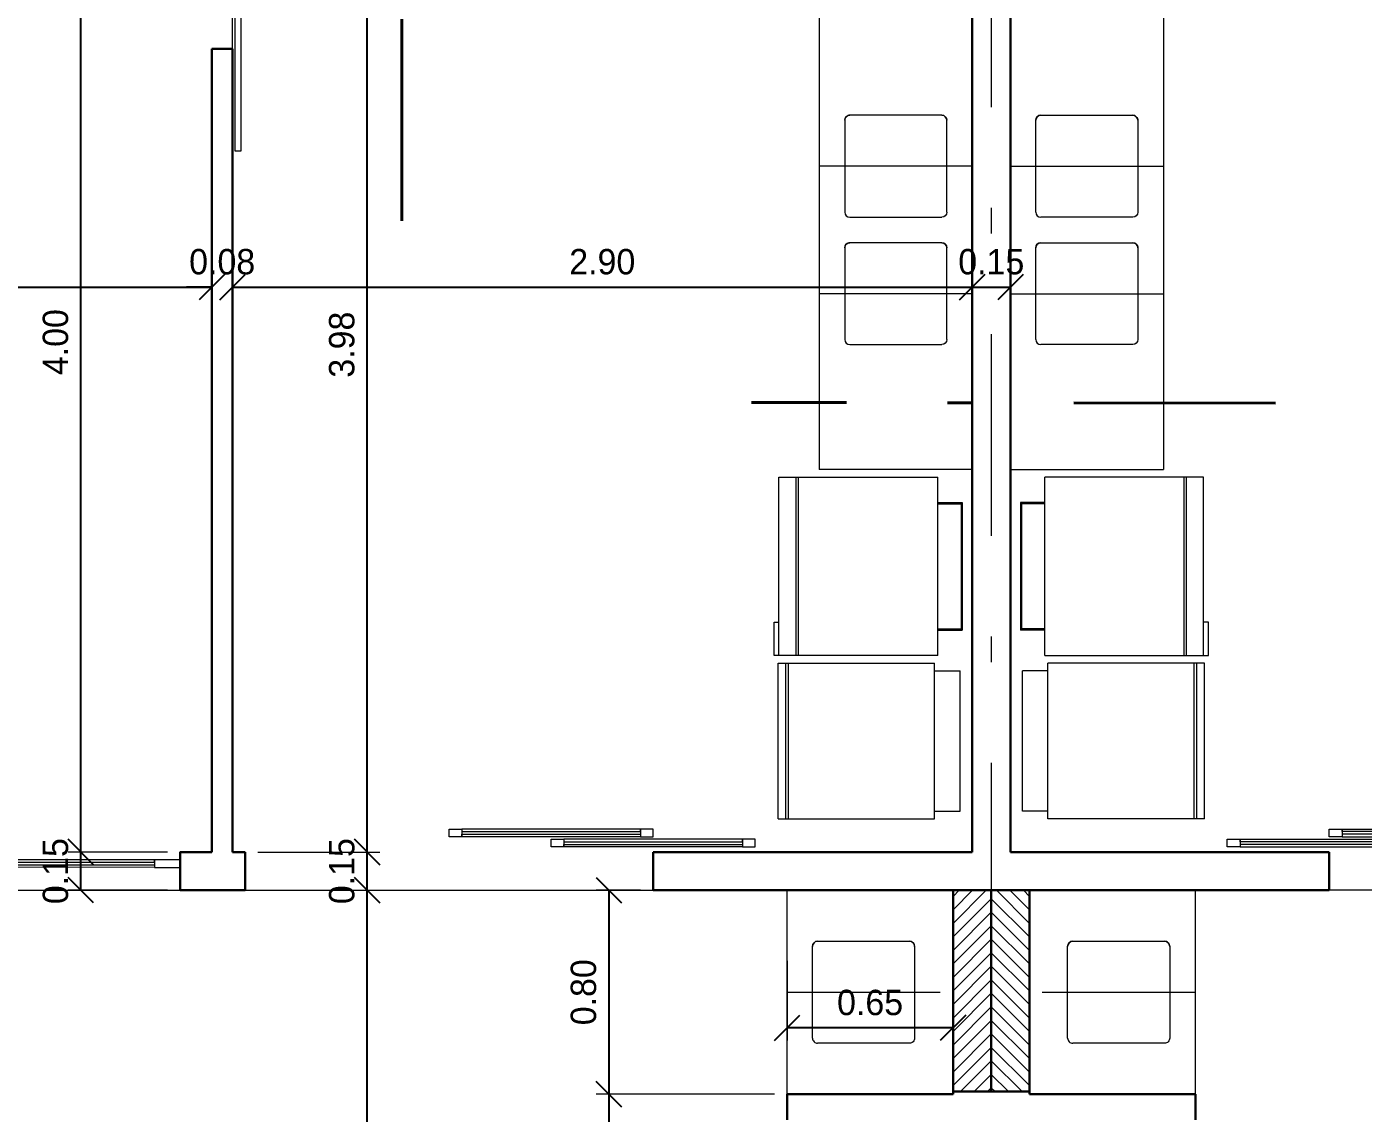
# Model space of a CAD drawing. Header units: metres. Extents: x 2.9 to 62.3, y 8 to 50.1.
# Drawn here: x 26.72 to 31.96, y 34.38 to 38.65 of the extents above; entities that cross this region are included whole.
import ezdxf

# ---------------------------------------------------------------- set-up
doc = ezdxf.new("R2010")
doc.units = ezdxf.units.M
doc.header["$MEASUREMENT"] = 0
doc.linetypes.add('DGN Style 4', pattern=[1.582636, 0.790824, -0.395412, 0.00098853, -0.395412])
doc.layers.get('Defpoints').update_dxf_attribs({"lineweight": 0})
for name, color, linetype, lineweight in [('00-EDIFICACOES TÉRREO', 7, 'Continuous', 0), ('24 - Textos Gerais', 7, 'Continuous', 0), ('CORNIJAS_VAR NA PLANTA PTIPO 1', 7, 'Continuous', 0), ('Level 14', 7, 'Continuous', 0), ('Level 3', 7, 'Continuous', 0), ('Level 36', 7, 'Continuous', 0), ('Level 43', 7, 'Continuous', 0), ('Level 45', 7, 'Continuous', 0), ('Level 7', 7, 'Continuous', 0), ('PILARES ESTRUTURAL', 7, 'Continuous', 0)]:
    doc.layers.add(name, color=color, linetype=linetype, lineweight=lineweight)
doc.styles.add('Style-INTL_ENGINEERING', font='INTL_ENGINEERING.shx')
doc.dimstyles.get("Standard").update_dxf_attribs({"dimtxt": 0.18, "dimasz": 0.18, "dimexe": 0.18, "dimexo": 0.0625, "dimgap": 0.09, "dimtad": 0, "dimtih": 1, "dimtoh": 1, "dimdec": 4, "dimzin": 1, "dimdsep": 46, "dimtxsty": 'Standard', "dimcen": 0, "dimadec": 0, "dimazin": 0, "dimtfac": 1, "dimtdec": 4, "dimtofl": 0, "dimtmove": 0, "dimatfit": 3, "dimfxl": 0, "dimtolj": 1, "dimtzin": 1, "dimarcsym": 0})

# ---------------------------------------------------------------- blocks, each defined once
blk = doc.blocks.new('_Oblique')
at = {"color": 0, "linetype": 'ByBlock', "lineweight": -2}
blk.add_line((0.5, 0.5), (-0.5, -0.5), dxfattribs=at)
blk = doc.blocks.new('*D204')
at = {"layer": 'Defpoints', "color": 0, "linetype": 'Continuous', "lineweight": 0}
for p in [(27.44455, 38.55904), (21.14455, 38.50904), (27.44455, 37.62472)]:
    blk.add_point(p, dxfattribs=at)
at = {"layer": 'Level 43', "color": 2, "linetype": 'Continuous', "lineweight": 0}
for p, q in [((21.14455, 38.45954), (21.14455, 37.57522)), ((27.44455, 38.50954), (27.44455, 37.57522))]:
    blk.add_line(p, q, dxfattribs=at)
at = {"layer": 'Level 43', "color": 0, "linetype": 'Continuous', "lineweight": -2}
blk.add_line((21.14455, 37.62472), (27.44455, 37.62472), dxfattribs=at)
at = {"layer": 'Level 43', "color": 0, "linetype": 'Continuous', "lineweight": -2, "xscale": 0.0995, "yscale": 0.0995, "zscale": 0.0995, "rotation": 180}
blk.add_blockref('_Oblique', (21.14455, 37.62472), dxfattribs=at)
at = {"layer": 'Level 43', "color": 0, "linetype": 'Continuous', "lineweight": -2, "xscale": 0.0995, "yscale": 0.0995, "zscale": 0.0995}
blk.add_blockref('_Oblique', (27.44455, 37.62472), dxfattribs=at)
at = {"layer": 'Level 43', "color": 0, "linetype": 'Continuous', "lineweight": 0, "insert": (24.29455, 37.72397), "char_height": 0.0995, "attachment_point": 5, "style": 'Style-INTL_ENGINEERING'}
blk.add_mtext('6.30', dxfattribs=at)
blk = doc.blocks.new('*D205')
at = {"layer": 'Defpoints', "color": 0, "linetype": 'Continuous', "lineweight": 0}
for p in [(27.44455, 38.55904), (27.52455, 38.55904), (27.52455, 37.62472)]:
    blk.add_point(p, dxfattribs=at)
at = {"layer": 'Level 43', "color": 2, "linetype": 'Continuous', "lineweight": 0}
for p, q in [((27.44455, 38.50954), (27.44455, 37.57522)), ((27.52455, 38.50954), (27.52455, 37.57522))]:
    blk.add_line(p, q, dxfattribs=at)
at = {"layer": 'Level 43', "color": 0, "linetype": 'Continuous', "lineweight": -2}
for p, q in [((27.44455, 37.62472), (27.34505, 37.62472)), ((27.52455, 37.62472), (27.62405, 37.62472))]:
    blk.add_line(p, q, dxfattribs=at)
at = {"layer": 'Level 43', "color": 0, "linetype": 'Continuous', "lineweight": -2, "xscale": 0.0995, "yscale": 0.0995, "zscale": 0.0995}
blk.add_blockref('_Oblique', (27.44455, 37.62472), dxfattribs=at)
at = {"layer": 'Level 43', "color": 0, "linetype": 'Continuous', "lineweight": -2, "xscale": 0.0995, "yscale": 0.0995, "zscale": 0.0995, "rotation": 180}
blk.add_blockref('_Oblique', (27.52455, 37.62472), dxfattribs=at)
at = {"layer": 'Level 43', "color": 0, "linetype": 'Continuous', "lineweight": 0, "insert": (27.48455, 37.72397), "char_height": 0.0995, "attachment_point": 5, "style": 'Style-INTL_ENGINEERING'}
blk.add_mtext('0.08', dxfattribs=at)
blk = doc.blocks.new('*D206')
at = {"layer": 'Defpoints', "color": 0, "linetype": 'Continuous', "lineweight": 0}
for p in [(27.5246, 38.559), (30.4245, 37.6247), (30.4245, 37.3991)]:
    blk.add_point(p, dxfattribs=at)
at = {"layer": 'Level 43', "color": 2, "linetype": 'Continuous', "lineweight": 0}
for p, q in [((27.5246, 38.5095), (27.5246, 37.5752)), ((30.4245, 37.4486), (30.4245, 37.6742))]:
    blk.add_line(p, q, dxfattribs=at)
at = {"layer": 'Level 43', "color": 0, "linetype": 'Continuous', "lineweight": -2}
blk.add_line((27.5246, 37.6247), (30.4245, 37.6247), dxfattribs=at)
at = {"layer": 'Level 43', "color": 0, "linetype": 'Continuous', "lineweight": -2, "xscale": 0.0995, "yscale": 0.0995, "zscale": 0.0995, "rotation": 180}
blk.add_blockref('_Oblique', (27.5246, 37.6247), dxfattribs=at)
at = {"layer": 'Level 43', "color": 0, "linetype": 'Continuous', "lineweight": -2, "xscale": 0.0995, "yscale": 0.0995, "zscale": 0.0995}
blk.add_blockref('_Oblique', (30.4245, 37.6247), dxfattribs=at)
at = {"layer": 'Level 43', "color": 0, "linetype": 'Continuous', "lineweight": 0, "insert": (28.9746, 37.724), "char_height": 0.0995, "attachment_point": 5, "style": 'Style-INTL_ENGINEERING'}
blk.add_mtext('2.90', dxfattribs=at)
blk = doc.blocks.new('*D207')
at = {"layer": 'Defpoints', "color": 0, "linetype": 'Continuous', "lineweight": 0}
for p in [(30.5745, 39.3892), (30.5745, 37.6247), (30.4245, 37.3991)]:
    blk.add_point(p, dxfattribs=at)
at = {"layer": 'Level 43', "color": 2, "linetype": 'Continuous', "lineweight": 0}
for p, q in [((30.5745, 39.3397), (30.5745, 37.5752)), ((30.4245, 37.4486), (30.4245, 37.6742))]:
    blk.add_line(p, q, dxfattribs=at)
at = {"layer": 'Level 43', "color": 0, "linetype": 'Continuous', "lineweight": -2}
blk.add_line((30.4245, 37.6247), (30.5745, 37.6247), dxfattribs=at)
at = {"layer": 'Level 43', "color": 0, "linetype": 'Continuous', "lineweight": -2, "xscale": 0.0995, "yscale": 0.0995, "zscale": 0.0995, "rotation": 180}
blk.add_blockref('_Oblique', (30.4245, 37.6247), dxfattribs=at)
at = {"layer": 'Level 43', "color": 0, "linetype": 'Continuous', "lineweight": -2, "xscale": 0.0995, "yscale": 0.0995, "zscale": 0.0995}
blk.add_blockref('_Oblique', (30.5745, 37.6247), dxfattribs=at)
at = {"layer": 'Level 43', "color": 0, "linetype": 'Continuous', "lineweight": 0, "insert": (30.4996, 37.724), "char_height": 0.0995, "attachment_point": 5, "style": 'Style-INTL_ENGINEERING'}
blk.add_mtext('0.15', dxfattribs=at)
blk = doc.blocks.new('*D209')
at = {"layer": 'Defpoints', "color": 0, "linetype": 'Continuous', "lineweight": 0}
for p in [(27.5745, 35.259), (28.053, 35.259), (29.3053, 32.8283)]:
    blk.add_point(p, dxfattribs=at)
at = {"layer": 'Level 43', "color": 2, "linetype": 'Continuous', "lineweight": 0}
for p, q in [((27.6241, 35.259), (28.1025, 35.259)), ((29.2558, 32.8283), (28.0035, 32.8283))]:
    blk.add_line(p, q, dxfattribs=at)
at = {"layer": 'Level 43', "color": 0, "linetype": 'Continuous', "lineweight": -2}
blk.add_line((28.053, 32.8283), (28.053, 35.259), dxfattribs=at)
at = {"layer": 'Level 43', "color": 0, "linetype": 'Continuous', "lineweight": -2, "xscale": 0.0995, "yscale": 0.0995, "zscale": 0.0995}
for p, rotation in [((28.053, 35.259), 90), ((28.053, 32.8283), 270)]:
    blk.add_blockref('_Oblique', p, dxfattribs=dict(at, rotation=rotation))
at = {"layer": 'Level 43', "color": 0, "linetype": 'Continuous', "lineweight": 0, "insert": (27.9537, 34.0436), "char_height": 0.0995, "attachment_point": 5, "rotation": 90, "style": 'Style-INTL_ENGINEERING'}
blk.add_mtext('2.43', dxfattribs=at)
blk = doc.blocks.new('*D210')
at = {"layer": 'Defpoints', "color": 0, "linetype": 'Continuous', "lineweight": 0}
for p in [(27.5746, 35.409), (28.053, 35.409), (27.5745, 35.259)]:
    blk.add_point(p, dxfattribs=at)
at = {"layer": 'Level 43', "color": 2, "linetype": 'Continuous', "lineweight": 0}
for p, q in [((27.6241, 35.409), (28.1025, 35.409)), ((27.6241, 35.259), (28.1025, 35.259))]:
    blk.add_line(p, q, dxfattribs=at)
at = {"layer": 'Level 43', "color": 0, "linetype": 'Continuous', "lineweight": -2}
blk.add_line((28.053, 35.259), (28.053, 35.409), dxfattribs=at)
at = {"layer": 'Level 43', "color": 0, "linetype": 'Continuous', "lineweight": -2, "xscale": 0.0995, "yscale": 0.0995, "zscale": 0.0995}
for p, rotation in [((28.053, 35.409), 90), ((28.053, 35.259), 270)]:
    blk.add_blockref('_Oblique', p, dxfattribs=dict(at, rotation=rotation))
at = {"layer": 'Level 43', "color": 0, "linetype": 'Continuous', "lineweight": 0, "insert": (27.9537, 35.334), "char_height": 0.0995, "attachment_point": 5, "rotation": 90, "style": 'Style-INTL_ENGINEERING'}
blk.add_mtext('0.15', dxfattribs=at)
blk = doc.blocks.new('*D211')
at = {"layer": 'Defpoints', "color": 0, "linetype": 'Continuous', "lineweight": 0}
for p in [(28.053, 39.3892), (28.3895, 39.3892), (27.5746, 35.409)]:
    blk.add_point(p, dxfattribs=at)
at = {"layer": 'Level 43', "color": 2, "linetype": 'Continuous', "lineweight": 0}
for p, q in [((28.34, 39.3892), (28.0035, 39.3892)), ((27.6241, 35.409), (28.1025, 35.409))]:
    blk.add_line(p, q, dxfattribs=at)
at = {"layer": 'Level 43', "color": 0, "linetype": 'Continuous', "lineweight": -2}
blk.add_line((28.053, 35.409), (28.053, 39.3892), dxfattribs=at)
at = {"layer": 'Level 43', "color": 0, "linetype": 'Continuous', "lineweight": -2, "xscale": 0.0995, "yscale": 0.0995, "zscale": 0.0995}
for p, rotation in [((28.053, 39.3892), 90), ((28.053, 35.409), 270)]:
    blk.add_blockref('_Oblique', p, dxfattribs=dict(at, rotation=rotation))
at = {"layer": 'Level 43', "color": 0, "linetype": 'Continuous', "lineweight": 0, "insert": (27.9537, 37.3991), "char_height": 0.0995, "attachment_point": 5, "rotation": 90, "style": 'Style-INTL_ENGINEERING'}
blk.add_mtext('3.98', dxfattribs=at)
blk = doc.blocks.new('*D320')
at = {"layer": 'Defpoints', "color": 0, "linetype": 'Continuous', "lineweight": 0}
for p in [(29.6995, 35.0314), (30.3495, 34.9314), (29.6995, 34.719)]:
    blk.add_point(p, dxfattribs=at)
at = {"layer": 'Level 43', "color": 2, "linetype": 'Continuous', "lineweight": 0}
for p, q in [((29.6995, 34.9819), (29.6995, 34.6695)), ((30.3495, 34.8819), (30.3495, 34.6695))]:
    blk.add_line(p, q, dxfattribs=at)
at = {"layer": 'Level 43', "color": 0, "linetype": 'Continuous', "lineweight": -2}
blk.add_line((30.3495, 34.719), (29.6995, 34.719), dxfattribs=at)
at = {"layer": 'Level 43', "color": 0, "linetype": 'Continuous', "lineweight": -2, "xscale": 0.0995, "yscale": 0.0995, "zscale": 0.0995, "rotation": 180}
blk.add_blockref('_Oblique', (29.6995, 34.719), dxfattribs=at)
at = {"layer": 'Level 43', "color": 0, "linetype": 'Continuous', "lineweight": -2, "xscale": 0.0995, "yscale": 0.0995, "zscale": 0.0995}
blk.add_blockref('_Oblique', (30.3495, 34.719), dxfattribs=at)
at = {"layer": 'Level 43', "color": 0, "linetype": 'Continuous', "lineweight": 0, "insert": (30.0245, 34.8182), "char_height": 0.0995, "attachment_point": 5, "style": 'Style-INTL_ENGINEERING'}
blk.add_mtext('0.65', dxfattribs=at)
blk = doc.blocks.new('*D361')
at = {"layer": 'Defpoints', "color": 0, "linetype": 'Continuous', "lineweight": 0}
for p in [(26.93073, 39.40904), (27.44455, 39.40904), (27.31954, 35.40903)]:
    blk.add_point(p, dxfattribs=at)
at = {"layer": 'Level 43', "color": 2, "linetype": 'Continuous', "lineweight": 0}
for p, q in [((27.39505, 39.40904), (26.88123, 39.40904)), ((27.27004, 35.40903), (26.88123, 35.40903))]:
    blk.add_line(p, q, dxfattribs=at)
at = {"layer": 'Level 43', "color": 0, "linetype": 'Continuous', "lineweight": -2}
blk.add_line((26.93073, 35.40903), (26.93073, 39.40904), dxfattribs=at)
at = {"layer": 'Level 43', "color": 0, "linetype": 'Continuous', "lineweight": -2, "xscale": 0.0995, "yscale": 0.0995, "zscale": 0.0995}
for p, rotation in [((26.93073, 39.40904), 90), ((26.93073, 35.40903), 270)]:
    blk.add_blockref('_Oblique', p, dxfattribs=dict(at, rotation=rotation))
at = {"layer": 'Level 43', "color": 0, "linetype": 'Continuous', "lineweight": 0, "insert": (26.83148, 37.409035), "char_height": 0.0995, "attachment_point": 5, "rotation": 90, "style": 'Style-INTL_ENGINEERING'}
blk.add_mtext('4.00', dxfattribs=at)
blk = doc.blocks.new('*D360')
at = {"layer": 'Defpoints', "color": 0, "linetype": 'Continuous', "lineweight": 0}
for p in [(26.93073, 35.40903), (27.31954, 35.40903), (27.31954, 35.25904)]:
    blk.add_point(p, dxfattribs=at)
at = {"layer": 'Level 43', "color": 2, "linetype": 'Continuous', "lineweight": 0}
for p, q in [((27.27004, 35.40903), (26.88123, 35.40903)), ((27.27004, 35.25904), (26.88123, 35.25904))]:
    blk.add_line(p, q, dxfattribs=at)
at = {"layer": 'Level 43', "color": 0, "linetype": 'Continuous', "lineweight": -2}
blk.add_line((26.93073, 35.25904), (26.93073, 35.40903), dxfattribs=at)
at = {"layer": 'Level 43', "color": 0, "linetype": 'Continuous', "lineweight": -2, "xscale": 0.0995, "yscale": 0.0995, "zscale": 0.0995}
for p, rotation in [((26.93073, 35.40903), 90), ((26.93073, 35.25904), 270)]:
    blk.add_blockref('_Oblique', p, dxfattribs=dict(at, rotation=rotation))
at = {"layer": 'Level 43', "color": 0, "linetype": 'Continuous', "lineweight": 0, "insert": (26.83148, 35.334035), "char_height": 0.0995, "attachment_point": 5, "rotation": 90, "style": 'Style-INTL_ENGINEERING'}
blk.add_mtext('0.15', dxfattribs=at)
blk = doc.blocks.new('*D370')
at = {"layer": 'Defpoints', "color": 0, "linetype": 'Continuous', "lineweight": 0}
for p in [(29.6995, 34.459), (29.0006, 33.569), (29.3053, 33.569)]:
    blk.add_point(p, dxfattribs=at)
at = {"layer": 'Level 43', "color": 2, "linetype": 'Continuous', "lineweight": 0}
for p, q in [((29.65, 34.459), (28.9511, 34.459)), ((29.2558, 33.569), (28.9511, 33.569))]:
    blk.add_line(p, q, dxfattribs=at)
at = {"layer": 'Level 43', "color": 0, "linetype": 'Continuous', "lineweight": -2}
blk.add_line((29.0006, 34.459), (29.0006, 33.569), dxfattribs=at)
at = {"layer": 'Level 43', "color": 0, "linetype": 'Continuous', "lineweight": -2, "xscale": 0.0995, "yscale": 0.0995, "zscale": 0.0995}
for p, rotation in [((29.0006, 34.459), 90), ((29.0006, 33.569), 270)]:
    blk.add_blockref('_Oblique', p, dxfattribs=dict(at, rotation=rotation))
at = {"layer": 'Level 43', "color": 0, "linetype": 'Continuous', "lineweight": 0, "insert": (28.9013, 34.014), "char_height": 0.0995, "attachment_point": 5, "rotation": 90, "style": 'Style-INTL_ENGINEERING'}
blk.add_mtext('0.89', dxfattribs=at)
blk = doc.blocks.new('*D369')
at = {"layer": 'Defpoints', "color": 0, "linetype": 'Continuous', "lineweight": 0}
for p in [(29.1745, 35.259), (29.0006, 34.459), (29.6995, 34.459)]:
    blk.add_point(p, dxfattribs=at)
at = {"layer": 'Level 43', "color": 2, "linetype": 'Continuous', "lineweight": 0}
for p, q in [((29.125, 35.259), (28.951, 35.259)), ((29.65, 34.459), (28.951, 34.459))]:
    blk.add_line(p, q, dxfattribs=at)
at = {"layer": 'Level 43', "color": 0, "linetype": 'Continuous', "lineweight": -2}
blk.add_line((29.0006, 35.259), (29.0006, 34.459), dxfattribs=at)
at = {"layer": 'Level 43', "color": 0, "linetype": 'Continuous', "lineweight": -2, "xscale": 0.0995, "yscale": 0.0995, "zscale": 0.0995}
for p, rotation in [((29.0006, 35.259), 90), ((29.0006, 34.459), 270)]:
    blk.add_blockref('_Oblique', p, dxfattribs=dict(at, rotation=rotation))
at = {"layer": 'Level 43', "color": 0, "linetype": 'Continuous', "lineweight": 0, "insert": (28.9013, 34.859), "char_height": 0.0995, "attachment_point": 5, "rotation": 90, "style": 'Style-INTL_ENGINEERING'}
blk.add_mtext('0.80', dxfattribs=at)
blk = doc.blocks.new('*U443')
at = {"layer": 'Level 3', "color": 2, "linetype": 'DGN Style 4', "lineweight": 40}
blk.add_line((-0.0555, -2.1144), (-0.053, 0.7084), dxfattribs=at)
blk = doc.blocks.new('*U445')
at = {"layer": 'Level 3', "color": 2, "linetype": 'DGN Style 4', "lineweight": 40}
blk.add_line((1.3729, -0.0666), (-0.682, -0.0647), dxfattribs=at)
blk = doc.blocks.new('GELP')
at = {"layer": '24 - Textos Gerais', "color": 172, "linetype": 'Continuous', "lineweight": 0}
for p, q in [((0, 0.7), (0, 0.7)), ((0, 0.7), (0.67, 0.7)), ((0, 0.7), (0, 0)), ((0.57, 0.7), (0.57, 0)), ((0.58, 0.7), (0.58, 0)), ((0.65, 0.7), (0.65, 0)), ((0.67, 0.7), (0.67, 0.5695)), ((0, 0.6), (-0.1, 0.6)), ((-0.1, 0.1), (-0.1, 0.6)), ((0, 0.595), (-0.1, 0.595)), ((-0.095, 0.1), (-0.095, 0.6)), ((0.67, 0.5695), (0.65, 0.5694)), ((0, 0.105), (-0.1, 0.105)), ((0, 0.1), (-0.1, 0.1)), ((0.65, 0), (0, 0))]:
    blk.add_line(p, q, dxfattribs=at)
blk = doc.blocks.new('FREZP')
at = {"layer": '24 - Textos Gerais', "color": 172, "linetype": 'Continuous', "lineweight": 0}
for p, q in [((0.03, -0.1), (0.03, 0)), ((0.03, 0), (0.58, 0)), ((0.58, -0.1), (0.58, 0)), ((0, -0.1), (0.61, -0.1)), ((0, -0.713), (0, -0.1)), ((0.61, -0.713), (0.61, -0.1)), ((0, -0.673), (0.61, -0.673)), ((0, -0.683), (0.61, -0.683)), ((0, -0.713), (0.61, -0.713))]:
    blk.add_line(p, q, dxfattribs=at)
blk = doc.blocks.new('CUBA40')
at = {"layer": '24 - Textos Gerais', "color": 172, "linetype": 'Continuous', "lineweight": 0}
for p, q in [((0.0994, 0.18), (0.0994, -0.18)), ((0.4793, 0.2), (0.1194, 0.2)), ((0.4993, -0.18), (0.4993, 0.18)), ((0.1193, -0.2), (0.4793, -0.2))]:
    blk.add_line(p, q, dxfattribs=at)
at = {"layer": '24 - Textos Gerais', "color": 172, "linetype": 'DGN Style 4', "lineweight": 0}
blk.add_line((0, 0), (0.6, 0), dxfattribs=at)
at = {"layer": '24 - Textos Gerais', "color": 172, "linetype": 'Continuous', "lineweight": 0, "extrusion": (0, 0, -1)}
for centre, start, end in [((-0.1193, 0.18), 360, 90), ((-0.1193, -0.18), 270, 360), ((-0.4793, -0.18), 180, 270), ((-0.4793, -0.18), 180, 270)]:
    blk.add_arc(centre, 0.02, start, end, dxfattribs=at)
at = {"layer": '24 - Textos Gerais', "color": 172, "linetype": 'Continuous', "lineweight": 0}
for centre, start, end in [((0.4793, 0.18), 0, 90), ((0.4793, 0.18), 0, 90), ((0.1193, -0.18), 180, 270), ((0.4793, -0.18), 270, 0)]:
    blk.add_arc(centre, 0.02, start, end, dxfattribs=at)
blk = doc.blocks.new('CUBA40_1')
at = {"layer": '24 - Textos Gerais', "color": 172, "linetype": 'Continuous', "lineweight": 0}
for p, q in [((0.0994, 0.18), (0.0994, -0.18)), ((0.4793, 0.2), (0.1194, 0.2)), ((0.4993, -0.18), (0.4993, 0.18)), ((0.1193, -0.2), (0.4793, -0.2))]:
    blk.add_line(p, q, dxfattribs=at)
at = {"layer": '24 - Textos Gerais', "color": 172, "linetype": 'DGN Style 4', "lineweight": 0}
blk.add_line((0, 0), (0.6, 0), dxfattribs=at)
at = {"layer": '24 - Textos Gerais', "color": 172, "linetype": 'Continuous', "lineweight": 0, "extrusion": (0, 0, -1)}
for centre, start, end in [((-0.1193, 0.18), 360, 90), ((-0.1193, -0.18), 270, 360), ((-0.4793, -0.18), 180, 270), ((-0.4793, -0.18), 180, 270)]:
    blk.add_arc(centre, 0.02, start, end, dxfattribs=at)
at = {"layer": '24 - Textos Gerais', "color": 172, "linetype": 'Continuous', "lineweight": 0}
for centre, start, end in [((0.4793, 0.18), 0, 90), ((0.4793, 0.18), 0, 90), ((0.1193, -0.18), 180, 270), ((0.4793, -0.18), 270, 0)]:
    blk.add_arc(centre, 0.02, start, end, dxfattribs=at)
blk = doc.blocks.new('GELP_1')
at = {"layer": '24 - Textos Gerais', "color": 172, "linetype": 'Continuous', "lineweight": 0}
for p, q in [((0, 0.7), (0, 0.7)), ((0, 0.7), (0.67, 0.7)), ((0, 0.7), (0, 0)), ((0.57, 0.7), (0.57, 0)), ((0.58, 0.7), (0.58, 0)), ((0.65, 0.7), (0.65, 0)), ((0.67, 0.7), (0.67, 0.5695)), ((0, 0.6), (-0.1, 0.6)), ((-0.1, 0.1), (-0.1, 0.6)), ((0, 0.595), (-0.1, 0.595)), ((-0.095, 0.1), (-0.095, 0.6)), ((0.67, 0.5695), (0.65, 0.5694)), ((0, 0.105), (-0.1, 0.105)), ((0, 0.1), (-0.1, 0.1)), ((0.65, 0), (0, 0))]:
    blk.add_line(p, q, dxfattribs=at)
blk = doc.blocks.new('FREZP_1')
at = {"layer": '24 - Textos Gerais', "color": 172, "linetype": 'Continuous', "lineweight": 0}
for p, q in [((0.03, -0.1), (0.03, 0)), ((0.03, 0), (0.58, 0)), ((0.58, -0.1), (0.58, 0)), ((0, -0.1), (0.61, -0.1)), ((0, -0.713), (0, -0.1)), ((0.61, -0.713), (0.61, -0.1)), ((0, -0.673), (0.61, -0.673)), ((0, -0.683), (0.61, -0.683)), ((0, -0.713), (0.61, -0.713))]:
    blk.add_line(p, q, dxfattribs=at)
blk = doc.blocks.new('CUBA40_2')
at = {"layer": '24 - Textos Gerais', "color": 172, "linetype": 'Continuous', "lineweight": 0}
for p, q in [((0.0994, 0.18), (0.0994, -0.18)), ((0.4793, 0.2), (0.1194, 0.2)), ((0.4993, -0.18), (0.4993, 0.18)), ((0.1193, -0.2), (0.4793, -0.2))]:
    blk.add_line(p, q, dxfattribs=at)
at = {"layer": '24 - Textos Gerais', "color": 172, "linetype": 'DGN Style 4', "lineweight": 0}
blk.add_line((0, 0), (0.6, 0), dxfattribs=at)
at = {"layer": '24 - Textos Gerais', "color": 172, "linetype": 'Continuous', "lineweight": 0, "extrusion": (0, 0, -1)}
for centre, start, end in [((-0.1193, 0.18), 360, 90), ((-0.1193, -0.18), 270, 360), ((-0.4793, -0.18), 180, 270), ((-0.4793, -0.18), 180, 270)]:
    blk.add_arc(centre, 0.02, start, end, dxfattribs=at)
at = {"layer": '24 - Textos Gerais', "color": 172, "linetype": 'Continuous', "lineweight": 0}
for centre, start, end in [((0.4793, 0.18), 0, 90), ((0.4793, 0.18), 0, 90), ((0.1193, -0.18), 180, 270), ((0.4793, -0.18), 270, 0)]:
    blk.add_arc(centre, 0.02, start, end, dxfattribs=at)
blk = doc.blocks.new('CUBA40_3')
at = {"layer": '24 - Textos Gerais', "color": 172, "linetype": 'Continuous', "lineweight": 0}
for p, q in [((0.0994, 0.18), (0.0994, -0.18)), ((0.4793, 0.2), (0.1194, 0.2)), ((0.4993, -0.18), (0.4993, 0.18)), ((0.1193, -0.2), (0.4793, -0.2))]:
    blk.add_line(p, q, dxfattribs=at)
at = {"layer": '24 - Textos Gerais', "color": 172, "linetype": 'DGN Style 4', "lineweight": 0}
blk.add_line((0, 0), (0.6, 0), dxfattribs=at)
at = {"layer": '24 - Textos Gerais', "color": 172, "linetype": 'Continuous', "lineweight": 0, "extrusion": (0, 0, -1)}
for centre, start, end in [((-0.1193, 0.18), 360, 90), ((-0.1193, -0.18), 270, 360), ((-0.4793, -0.18), 180, 270), ((-0.4793, -0.18), 180, 270)]:
    blk.add_arc(centre, 0.02, start, end, dxfattribs=at)
at = {"layer": '24 - Textos Gerais', "color": 172, "linetype": 'Continuous', "lineweight": 0}
for centre, start, end in [((0.4793, 0.18), 0, 90), ((0.4793, 0.18), 0, 90), ((0.1193, -0.18), 180, 270), ((0.4793, -0.18), 270, 0)]:
    blk.add_arc(centre, 0.02, start, end, dxfattribs=at)
blk = doc.blocks.new('*U497')
at = {"layer": 'Level 36', "color": 172, "linetype": 'Continuous', "lineweight": 13}
for p, q in [((-0.675, 0.8802), (-0.675, -1)), ((0.675, 0.8802), (0.675, -1)), ((-0.075, -1), (-0.675, -1)), ((0.075, -1), (0.675, -1))]:
    blk.add_line(p, q, dxfattribs=at)
at = {"layer": 'Level 36', "color": 172, "linetype": 'Continuous', "lineweight": 0}
for p, q in [((-0.075, -1), (-0.675, -1)), ((0.075, -1), (0.675, -1))]:
    blk.add_line(p, q, dxfattribs=at)
at = {"layer": '24 - Textos Gerais', "color": 172, "linetype": 'DGN Style 4', "lineweight": 0, "rotation": 180}
for name, p in [('CUBA40', (-0.075, 0.1901)), ('CUBA40_1', (-0.075, -0.3099))]:
    blk.add_blockref(name, p, dxfattribs=at)
at = {"layer": '24 - Textos Gerais', "color": 172, "linetype": 'DGN Style 4', "lineweight": 0, "extrusion": (0, 0, -1), "rotation": 180}
for name, p in [('CUBA40_2', (-0.075, 0.1901)), ('CUBA40_3', (-0.075, -0.3099))]:
    blk.add_blockref(name, p, dxfattribs=at)
at = {"layer": '24 - Textos Gerais', "color": 172, "linetype": 'Continuous', "lineweight": 0, "xscale": 0.9580252202581632, "zscale": 0.9580252202581632, "rotation": 180}
blk.add_blockref('GELP', (-0.2097, -1.0294), dxfattribs=at)
at = {"layer": '24 - Textos Gerais', "color": 172, "linetype": 'Continuous', "lineweight": 0, "extrusion": (0, 0, -1), "xscale": 0.9580252202581632, "zscale": 0.9580252202581632, "rotation": 180}
blk.add_blockref('GELP_1', (-0.2097, -1.0294), dxfattribs=at)
at = {"layer": '24 - Textos Gerais', "color": 172, "linetype": 'Continuous', "lineweight": 0, "extrusion": (0, 0, -1), "rotation": 90}
blk.add_blockref('FREZP', (0.1222, -2.3696), dxfattribs=at)
at = {"layer": '24 - Textos Gerais', "color": 172, "linetype": 'Continuous', "lineweight": 0, "rotation": 90}
blk.add_blockref('FREZP_1', (0.1222, -2.3696), dxfattribs=at)
blk = doc.blocks.new('SC2858')
at = {"layer": '00-EDIFICACOES TÉRREO', "color": 7, "linetype": 'Continuous', "lineweight": 13, "flags": 128}
for points in [[(-0.52496, -0.01499), (-0.47498, -0.01499), (-0.47496, 0.01501), (-0.52498, 0.01501)], [(0.22506, 0.00497), (-0.475, 0.00501), (-0.47496, 0.01501), (0.22504, 0.01497)], [(0.27504, -0.01501), (0.22506, -0.01501), (0.22504, 0.01497), (0.27504, 0.01499)], [(-0.47498, -0.01499), (0.22506, -0.01501), (0.22506, -0.00501), (-0.47498, -0.00497)]]:
    blk.add_lwpolyline(points, close=True, dxfattribs=at)
blk = doc.blocks.new('SC2851')
at = {"layer": '00-EDIFICACOES TÉRREO', "color": 7, "linetype": 'Continuous', "lineweight": 13, "flags": 128}
for points in [[(-0.52498, -0.01499), (-0.475, -0.01499), (-0.47498, 0.01501), (-0.52498, 0.01501)], [(0.22504, 0.00497), (-0.475, 0.00501), (-0.47498, 0.01501), (0.22504, 0.01497)], [(0.27504, -0.01501), (0.22504, -0.01501), (0.22504, 0.01497), (0.27502, 0.01499)], [(-0.475, -0.01499), (0.22504, -0.01501), (0.22504, -0.00501), (-0.47498, -0.00497)]]:
    blk.add_lwpolyline(points, close=True, dxfattribs=at)
blk = doc.blocks.new('PM320')
at = {"layer": 'Level 14', "color": 7, "linetype": 'Continuous', "lineweight": 13, "flags": 128}
for points in [[(5.5, -0.0301), (4.25, -0.0301), (4.25, -0.04), (5.5, -0.0401)], [(4.25, -0.05), (5.5, -0.0501), (5.5, -0.0601), (4.25, -0.06)], [(5.5, -0.0601), (5.6, -0.0601), (5.6, -0.0301), (5.5, -0.0301)]]:
    blk.add_lwpolyline(points, close=True, dxfattribs=at)
at = {"layer": 'Level 7', "color": 7, "linetype": 'Continuous', "lineweight": 30}
blk.add_line((5.6, 0.0001), (5.6, -0.1499), dxfattribs=at)
blk = doc.blocks.new('*U555')
at = {"layer": 'Level 36', "color": 172, "linetype": 'Continuous', "lineweight": 13}
for p, q in [((-0.2006, -0.18), (-0.2006, 0.18)), ((-0.1807, 0.2), (0.1794, 0.2)), ((0.1994, 0.18), (0.1994, -0.18)), ((0.1793, -0.2), (-0.1806, -0.2))]:
    blk.add_line(p, q, dxfattribs=at)
at = {"layer": 'Level 36', "color": 172, "linetype": 'DGN Style 4', "lineweight": 13}
blk.add_line((-0.3, 0), (0.3, 0), dxfattribs=at)
at = {"layer": 'Level 36', "color": 172, "linetype": 'Continuous', "lineweight": 13, "extrusion": (0, 0, -1)}
for centre, start, end in [((0.1807, 0.18), 359.9998, 89.9998), ((-0.1793, 0.18), 89.9998, 179.9998), ((-0.1793, -0.18), 179.9998, 269.9998), ((-0.1793, -0.18), 179.9998, 269.9998)]:
    blk.add_arc(centre, 0.02, start, end, dxfattribs=at)
at = {"layer": 'Level 36', "color": 172, "linetype": 'Continuous', "lineweight": 13}
for centre, start, end in [((-0.1807, 0.18), 90.0002, 180.0001), ((0.1793, 0.18), 0.0002, 90.0002), ((0.1793, 0.18), 0.0002, 90.0002), ((-0.1807, -0.18), 180.0002, 270.0002)]:
    blk.add_arc(centre, 0.02, start, end, dxfattribs=at)

msp = doc.modelspace()

# ---------------------------------------------------------------- linework, layer by layer
at = {"layer": '00-EDIFICACOES TÉRREO', "color": 7, "linetype": 'Continuous', "lineweight": 13, "flags": 128}
msp.add_lwpolyline([(27.5596, 38.959), (27.5346, 38.959), (27.5346, 38.159), (27.5596, 38.159)], close=True, dxfattribs=at)
at = {"layer": 'CORNIJAS_VAR NA PLANTA PTIPO 1', "color": 7, "linetype": 'Continuous', "lineweight": 0}
for p, q in [((27.5246, 38.559), (27.5246, 39.359)), ((21.7196, 35.259), (27.3195, 35.259))]:
    msp.add_line(p, q, dxfattribs=at)
at = {"layer": 'CORNIJAS_VAR NA PLANTA PTIPO 1', "color": 7, "linetype": 'Continuous', "lineweight": 30}
for p, q in [((30.4245, 39.3892), (30.4245, 35.409)), ((30.5745, 39.3892), (30.5745, 35.409)), ((27.5246, 38.559), (27.4445, 38.559)), ((27.4445, 38.559), (27.4445, 35.409)), ((27.5246, 38.559), (27.5246, 35.409)), ((27.4445, 35.409), (27.3195, 35.409)), ((27.5745, 35.409), (27.5246, 35.409)), ((30.4245, 35.409), (29.1745, 35.409)), ((30.5745, 35.409), (31.8246, 35.409)), ((27.5745, 35.259), (27.3196, 35.259)), ((30.3496, 35.259), (29.1745, 35.259)), ((30.3496, 35.259), (30.3496, 34.459)), ((30.6496, 35.259), (30.6496, 34.459)), ((30.6496, 35.259), (31.8246, 35.259)), ((29.6995, 34.359), (29.6995, 34.459)), ((30.3496, 34.459), (29.6995, 34.459)), ((30.6496, 34.459), (31.2996, 34.459)), ((31.2996, 34.359), (31.2996, 34.459))]:
    msp.add_line(p, q, dxfattribs=at)
at = {"layer": 'CORNIJAS_VAR NA PLANTA PTIPO 1', "color": 7, "linetype": 'Continuous', "lineweight": 30, "flags": 128}
for points in [[(27.5746, 35.409), (27.5745, 35.259)], [(29.1745, 35.409), (29.1745, 35.259)], [(31.8246, 35.409), (31.8246, 35.259)]]:
    msp.add_lwpolyline(points, dxfattribs=at)
at = {"layer": 'Level 36', "color": 172, "linetype": 'Continuous', "lineweight": 13, "flags": 128}
for points in [[(29.6995, 34.459), (29.6995, 35.259)], [(31.2996, 34.459), (31.2996, 35.259)]]:
    msp.add_lwpolyline(points, dxfattribs=at)
at = {"layer": 'Level 43', "color": 3, "linetype": 'DGN Style 4', "lineweight": 0}
msp.add_line((30.4996, 47.5301), (30.4996, 31.4338), dxfattribs=at)
at = {"layer": 'Level 45', "color": 6, "linetype": 'Continuous', "lineweight": 0}
for p, q in [((30.3496, 35.1291), (30.4795, 35.259)), ((30.3496, 35.1821), (30.4264, 35.259)), ((30.3496, 35.2351), (30.3734, 35.259)), ((30.3496, 35.076), (30.4996, 35.226)), ((30.6496, 35.076), (30.4996, 35.226)), ((30.6496, 35.1291), (30.5196, 35.259)), ((30.6496, 35.1821), (30.5727, 35.259)), ((30.6496, 35.2351), (30.6257, 35.259)), ((30.3496, 35.023), (30.4996, 35.173)), ((30.6496, 35.023), (30.4996, 35.173)), ((30.3496, 34.97), (30.4996, 35.12)), ((30.6496, 34.97), (30.4996, 35.12)), ((30.3496, 34.9169), (30.4996, 35.0669)), ((30.6496, 34.9169), (30.4996, 35.0669)), ((30.3496, 34.8639), (30.4996, 35.0139)), ((30.6496, 34.8639), (30.4996, 35.0139)), ((30.3496, 34.8109), (30.4996, 34.9609)), ((30.6496, 34.8109), (30.4996, 34.9609)), ((30.3496, 34.7578), (30.4996, 34.9078)), ((30.6496, 34.7578), (30.4996, 34.9078)), ((30.3496, 34.7048), (30.4996, 34.8548)), ((30.6496, 34.7048), (30.4996, 34.8548)), ((30.3496, 34.6518), (30.4996, 34.8018)), ((30.6496, 34.6518), (30.4996, 34.8018)), ((30.3496, 34.5987), (30.4996, 34.7487)), ((30.6496, 34.5987), (30.4996, 34.7487)), ((30.3496, 34.5457), (30.4996, 34.6957)), ((30.6496, 34.5457), (30.4996, 34.6957)), ((30.3496, 34.4927), (30.4996, 34.6427)), ((30.6496, 34.4927), (30.4996, 34.6427)), ((30.3789, 34.469), (30.4996, 34.5896)), ((30.6202, 34.469), (30.4996, 34.5896)), ((30.4319, 34.469), (30.4996, 34.5366)), ((30.5672, 34.469), (30.4996, 34.5366)), ((30.4849, 34.469), (30.4996, 34.4836)), ((30.5142, 34.469), (30.4996, 34.4836))]:
    msp.add_line(p, q, dxfattribs=at)
at = {"layer": 'Level 45', "color": 6, "linetype": 'Continuous', "lineweight": 30, "flags": 128}
for points in [[(30.4996, 35.259), (30.3496, 35.259), (30.3496, 34.469), (30.4996, 34.469)], [(30.4996, 35.259), (30.6496, 35.259), (30.6496, 34.469), (30.4996, 34.469)]]:
    msp.add_lwpolyline(points, close=True, dxfattribs=at)
at = {"layer": 'PILARES ESTRUTURAL', "color": 30, "linetype": 'Continuous', "lineweight": 0}
for p, q in [((27.5745, 35.259), (29.1745, 35.259)), ((33.4246, 35.259), (31.8246, 35.259))]:
    msp.add_line(p, q, dxfattribs=at)

# ---------------------------------------------------------------- block references
at = {"layer": '00-EDIFICACOES TÉRREO', "color": 7, "linetype": 'Continuous', "lineweight": 13, "rotation": 180}
for name, p in [('SC2858', (28.6496, 35.484)), ('SC2851', (29.0495, 35.444))]:
    msp.add_blockref(name, p, dxfattribs=at)
at = {"layer": '00-EDIFICACOES TÉRREO', "color": 7, "linetype": 'Continuous', "lineweight": 13, "yscale": -1}
for name, p in [('SC2858', (32.3495, 35.484)), ('SC2851', (31.9496, 35.444))]:
    msp.add_blockref(name, p, dxfattribs=at)
at = {"layer": 'Level 3', "color": 2, "linetype": 'Continuous', "lineweight": 30}
for name, p in [('*U443', (28.2443, 39.9991)), ('*U445', (30.2413, 37.2368))]:
    msp.add_blockref(name, p, dxfattribs=at)
at = {"layer": 'Level 36', "color": 172, "linetype": 'Continuous', "lineweight": 13}
msp.add_blockref('*U497', (30.4996, 37.909), dxfattribs=at)
at = {"layer": 'Level 36', "color": 172, "linetype": 'DGN Style 4', "lineweight": 13}
for p in [(29.9995, 34.859), (30.9996, 34.859)]:
    msp.add_blockref('*U555', p, dxfattribs=at)
at = {"layer": 'Level 7', "color": 7, "linetype": 'Continuous', "lineweight": 13, "xscale": 0.9999953434767954, "yscale": 0.9999953434767954, "rotation": 0.0008004178802408002}
msp.add_blockref('PM320', (21.7196, 35.4089), dxfattribs=at)

# ---------------------------------------------------------------- dimensions: what is measured, and where the dimension line sits
at = {"layer": 'Level 43', "color": 2, "linetype": 'Continuous', "lineweight": 0}
for base, p1, p2, angle, override, picture, middle in [((26.9307, 39.409), (27.3195, 35.409), (27.4445, 39.409), 90, {"dimtxt": 0.0995, "dimasz": 0.0995, "dimexe": 0.0495, "dimexo": 0.0495, "dimgap": 0.0495, "dimtad": 1, "dimtih": 0, "dimtoh": 0, "dimdec": 2, "dimzin": 3, "dimtxsty": 'Style-INTL_ENGINEERING', "dimblk": 'Oblique', "dimclre": 2, "dimtdec": 2, "dimatfit": 1, "dimfrac": 2, "dimtolj": 0, "dimtzin": 3, "dimlwe": 0}, '*D361', (26.8315, 37.409)), ((28.053, 39.3892), (27.5746, 35.409), (28.3895, 39.3892), 90, {"dimtxt": 0.0995, "dimasz": 0.0995, "dimexe": 0.0495, "dimexo": 0.0495, "dimgap": 0.0495, "dimtad": 1, "dimtih": 0, "dimtoh": 0, "dimdec": 2, "dimzin": 3, "dimtxsty": 'Style-INTL_ENGINEERING', "dimblk": 'Oblique', "dimclre": 2, "dimtdec": 2, "dimatfit": 1, "dimfrac": 2, "dimtolj": 0, "dimtzin": 3, "dimlwe": 0}, '*D211', (27.9537, 37.3991)), ((28.053, 35.259), (29.3053, 32.8283), (27.5745, 35.259), 90, {"dimtxt": 0.0995, "dimasz": 0.0995, "dimexe": 0.0495, "dimexo": 0.0495, "dimgap": 0.0495, "dimtad": 1, "dimtih": 0, "dimtoh": 0, "dimdec": 2, "dimzin": 3, "dimtxsty": 'Style-INTL_ENGINEERING', "dimblk": 'Oblique', "dimclre": 2, "dimtdec": 2, "dimatfit": 1, "dimfrac": 2, "dimtolj": 0, "dimtzin": 3, "dimlwe": 0}, '*D209', (27.9537, 34.0436)), ((29.0006, 34.459), (29.1745, 35.259), (29.6995, 34.459), 270, {"dimtxt": 0.0995, "dimasz": 0.0995, "dimexe": 0.0495, "dimexo": 0.0495, "dimgap": 0.0495, "dimtad": 1, "dimtih": 0, "dimtoh": 0, "dimdec": 2, "dimzin": 3, "dimtxsty": 'Style-INTL_ENGINEERING', "dimblk": 'Oblique', "dimclre": 2, "dimtdec": 2, "dimatfit": 1, "dimtolj": 0, "dimtzin": 3, "dimlwe": 0}, '*D369', (28.9013, 34.859)), ((29.6995, 34.719), (30.3495, 34.9314), (29.6995, 35.0314), 180, {"dimtxt": 0.0995, "dimasz": 0.0995, "dimexe": 0.0495, "dimexo": 0.0495, "dimgap": 0.0495, "dimtad": 1, "dimtih": 0, "dimtoh": 0, "dimdec": 2, "dimzin": 3, "dimtxsty": 'Style-INTL_ENGINEERING', "dimblk": 'Oblique', "dimclre": 2, "dimtdec": 2, "dimatfit": 1, "dimfrac": 2, "dimtolj": 0, "dimtzin": 3, "dimlwe": 0}, '*D320', (30.0245, 34.8182)), ((29.0006, 33.569), (29.6995, 34.459), (29.3053, 33.569), 270, {"dimtxt": 0.0995, "dimasz": 0.0995, "dimexe": 0.0495, "dimexo": 0.0495, "dimgap": 0.0495, "dimtad": 1, "dimtih": 0, "dimtoh": 0, "dimdec": 2, "dimzin": 3, "dimtxsty": 'Style-INTL_ENGINEERING', "dimblk": 'Oblique', "dimclre": 2, "dimtdec": 2, "dimatfit": 1, "dimtolj": 0, "dimtzin": 3, "dimlwe": 0}, '*D370', (28.9013, 34.014))]:
    dim = msp.add_linear_dim(base=base, p1=p1, p2=p2, angle=angle, dimstyle='Standard', override=override, dxfattribs=at)
    dim.commit()
    dim.dimension.update_dxf_attribs({"geometry": picture, "text_midpoint": middle})
for base, p1, p2, picture, middle in [((30.5745, 37.6247), (30.4245, 37.3991), (30.5745, 39.3892), '*D207', (30.4996, 37.6247)), ((27.5246, 37.6247), (27.4445, 38.559), (27.5246, 38.559), '*D205', (27.4845, 37.6247))]:
    dim = msp.add_linear_dim(base=base, p1=p1, p2=p2, dimstyle='Standard', override={"dimtxt": 0.0995, "dimasz": 0.0995, "dimexe": 0.0495, "dimexo": 0.0495, "dimgap": 0.0495, "dimtad": 1, "dimtih": 0, "dimtoh": 0, "dimdec": 2, "dimzin": 3, "dimtxsty": 'Style-INTL_ENGINEERING', "dimblk": 'Oblique', "dimclre": 2, "dimtdec": 2, "dimatfit": 1, "dimtolj": 0, "dimtzin": 3, "dimlwe": 0}, dxfattribs=at)
    dim.commit()
    dim.dimension.update_dxf_attribs({"geometry": picture, "text_midpoint": middle, "dimtype": 160})
for base, p1, p2, picture, middle in [((27.4445, 37.6247), (21.1445, 38.509), (27.4445, 38.559), '*D204', (24.2946, 37.724)), ((30.4245, 37.6247), (27.5246, 38.559), (30.4245, 37.3991), '*D206', (28.9746, 37.724))]:
    dim = msp.add_linear_dim(base=base, p1=p1, p2=p2, dimstyle='Standard', override={"dimtxt": 0.0995, "dimasz": 0.0995, "dimexe": 0.0495, "dimexo": 0.0495, "dimgap": 0.0495, "dimtad": 1, "dimtih": 0, "dimtoh": 0, "dimdec": 2, "dimzin": 3, "dimtxsty": 'Style-INTL_ENGINEERING', "dimblk": 'Oblique', "dimclre": 2, "dimtdec": 2, "dimatfit": 1, "dimtolj": 0, "dimtzin": 3, "dimlwe": 0}, dxfattribs=at)
    dim.commit()
    dim.dimension.update_dxf_attribs({"geometry": picture, "text_midpoint": middle})
for base, p1, p2, picture, middle in [((26.9307, 35.409), (27.3195, 35.259), (27.3195, 35.409), '*D360', (26.9307, 35.334)), ((28.053, 35.409), (27.5745, 35.259), (27.5746, 35.409), '*D210', (28.053, 35.334))]:
    dim = msp.add_linear_dim(base=base, p1=p1, p2=p2, angle=90, dimstyle='Standard', override={"dimtxt": 0.0995, "dimasz": 0.0995, "dimexe": 0.0495, "dimexo": 0.0495, "dimgap": 0.0495, "dimtad": 1, "dimtih": 0, "dimtoh": 0, "dimdec": 2, "dimzin": 3, "dimtxsty": 'Style-INTL_ENGINEERING', "dimblk": 'Oblique', "dimclre": 2, "dimtdec": 2, "dimatfit": 1, "dimfrac": 2, "dimtolj": 0, "dimtzin": 3, "dimlwe": 0}, dxfattribs=at)
    dim.commit()
    dim.dimension.update_dxf_attribs({"geometry": picture, "text_midpoint": middle, "dimtype": 160})

doc.saveas('drawing.dxf')
